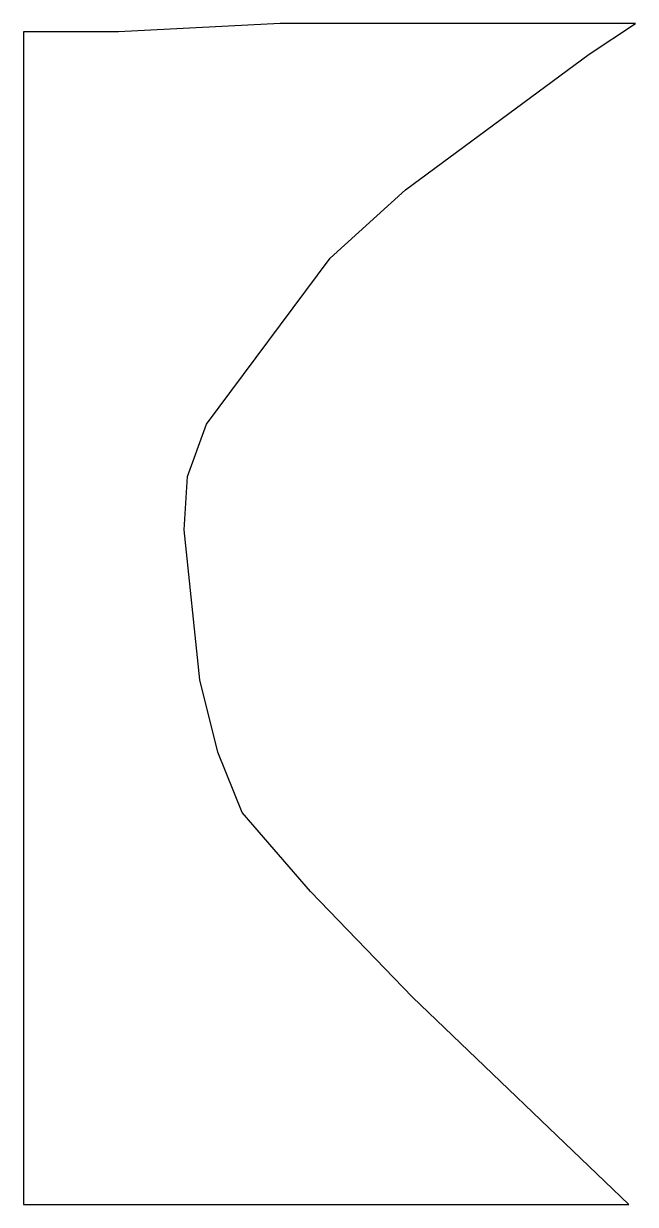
# Model space of a CAD drawing. Extents: x -56.17 to -54.12, y 53.07 to 57.03.
import ezdxf

# ---------------------------------------------------------------- set-up
doc = ezdxf.new("R2010")
doc.units = 0
doc.layers.add('53_159000', color=7, linetype='CONTINUOUS')

msp = doc.modelspace()

# ---------------------------------------------------------------- linework, layer by layer
at = {"layer": '53_159000', "color": 5}
msp.add_lwpolyline([(-55.852, 57.001), (-56.17, 57.001), (-56.17, 53.074), (-54.143, 53.074), (-54.867, 53.768), (-55.209, 54.122), (-55.438, 54.387), (-55.519, 54.589), (-55.58, 54.831), (-55.632, 55.333), (-55.621, 55.512), (-55.558, 55.687), (-55.143, 56.243), (-54.891, 56.472), (-54.276, 56.927), (-54.121, 57.029), (-55.311, 57.029), (-55.852, 57.001)], dxfattribs=at)

doc.saveas('drawing.dxf')
